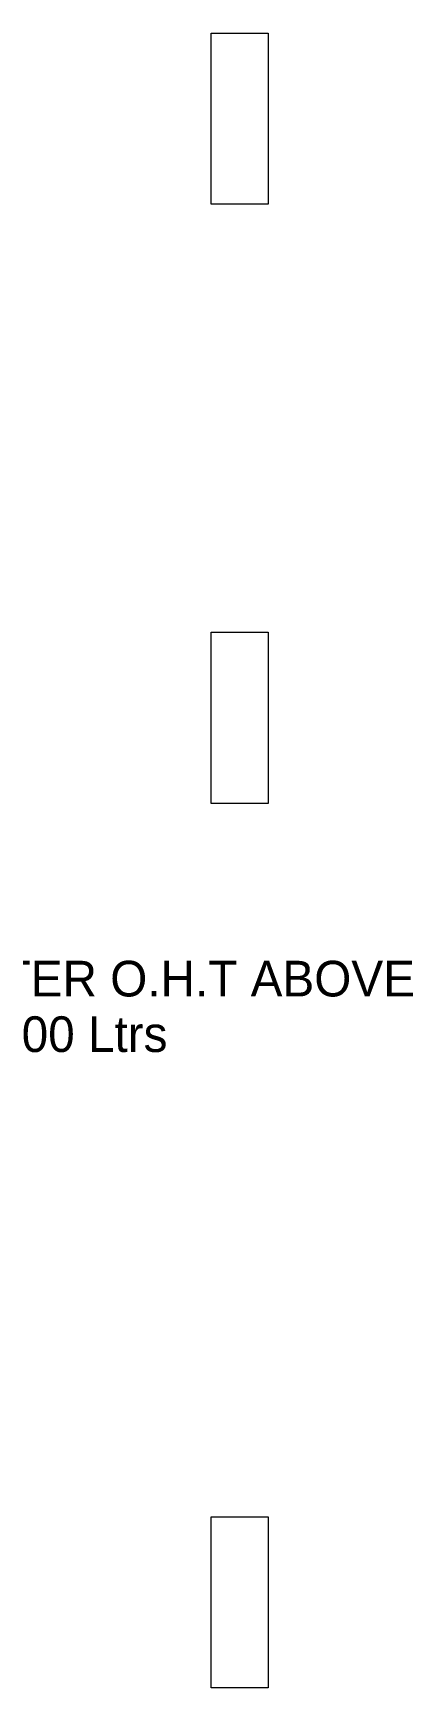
# Model space of a CAD drawing. Header units: inches. Extents: x 13 to 21264, y -72369 to -55.
# Drawn here: x 18872.9 to 18926.1, y -71897.6 to -71665.6 of the extents above; entities that cross this region are included whole.
import ezdxf

# ---------------------------------------------------------------- set-up
doc = ezdxf.new("R2010")
doc.units = ezdxf.units.IN
doc.header["$LTSCALE"] = 15
doc.header["$MEASUREMENT"] = 0
doc.layers.add('REVISION - 2', color=7, linetype='CONTINUOUS', lineweight=13, true_color=0x1a6600)
doc.layers.add('TYPICAL COL ELEVATION', color=8, linetype='CONTINUOUS', lineweight=40)
doc.styles.add('rob', font='')
doc.styles.get('rob').set_extended_font_data('Century Gothic')

msp = doc.modelspace()

# ---------------------------------------------------------------- linework, layer by layer
at = {"layer": 'TYPICAL COL ELEVATION', "color": 7, "lineweight": 0, "ltscale": 3}
for points, elevation in [([(18897.82522999301, -71665.634235261), (18905.82522999301, -71665.634235261), (18905.82522999301, -71689.634235261), (18897.82522999301, -71689.634235261)], -0.009010225218337345), ([(18897.82523001397, -71749.63417226284), (18905.82523001397, -71749.63417226284), (18905.82523001397, -71773.63417226284), (18897.82523001397, -71773.63417226284)], -0.009010226385667066), ([(18897.82522999534, -71873.63546994141), (18905.82522999534, -71873.63546994141), (18905.82522999534, -71897.63546994141), (18897.82522999534, -71897.63546994141)], -0.009010226355858785)]:
    msp.add_lwpolyline(points, close=True, dxfattribs=dict(at, elevation=elevation))

# ---------------------------------------------------------------- texts
at = {"layer": 'REVISION - 2', "color": 7, "lineweight": 0, "ltscale": 3, "style": 'rob'}
for s, p in [('FLUSHING WATER O.H.T ABOVE', (18822.03182168815, -71800.69507861497, -5027975.240390704)), ('CAPACITY :11,000 Ltrs', (18821.11412623968, -71808.48191449599, -0.0304361761249126))]:
    msp.add_text(s, height=5, dxfattribs=at).set_placement(p)

doc.saveas('drawing.dxf')
